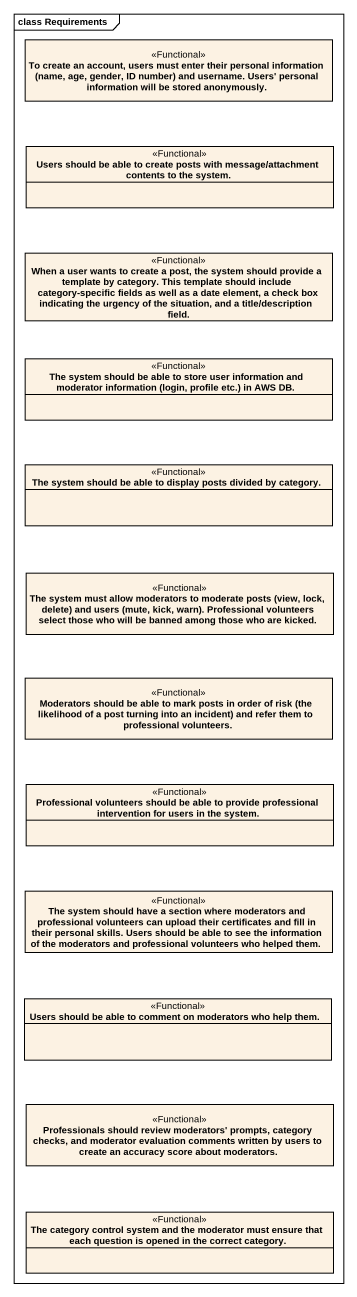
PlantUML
@startuml
mainframe class Requirements
hide circle
hide empty members
class "To create an account, users must enter their personal information (name, age, gender, ID number) and username. Users' personal information will be stored anonymously." as To_create_an_account_users <<Functional>>
class "Users should be able to create posts with message/attachment contents to the system." as Users_should_be_able_to <<Functional>>
class "When a user wants to create a post, the system should provide a template by category. This template should include category-specific fields as well as a date element, a check box indicating the urgency of the situation, and a title/description field." as When_a_user_wants_to_create <<Functional>>
class "The system should be able to store user information and moderator information (login, profile etc.) in AWS DB." as The_system_should_be_able <<Functional>>
class "The system should be able to display posts divided by category." as The_system_should_be_able_2 <<Functional>>
class "The system must allow moderators to moderate posts (view, lock, delete) and users (mute, kick, warn). Professional volunteers select those who will be banned among those who are kicked." as The_system_must_allow <<Functional>>
class "Moderators should be able to mark posts in order of risk (the likelihood of a post turning into an incident) and refer them to professional volunteers." as Moderators_should_be_able <<Functional>>
class "Professional volunteers should be able to provide professional intervention for users in the system." as Professional_volunteers <<Functional>>
class "The system should have a section where moderators and professional volunteers can upload their certificates and fill in their personal skills. Users should be able to see the information of the moderators and professional volunteers who helped them." as The_system_should_have_a <<Functional>>
class "Users should be able to comment on moderators who help them." as Users_should_be_able_to_2 <<Functional>>
class "Professionals should review moderators' prompts, category checks, and moderator evaluation comments written by users to create an accuracy score about moderators." as Professionals_should_review <<Functional>>
class "The category control system and the moderator must ensure that each question is opened in the correct category." as The_category_control_system <<Functional>>
@enduml
